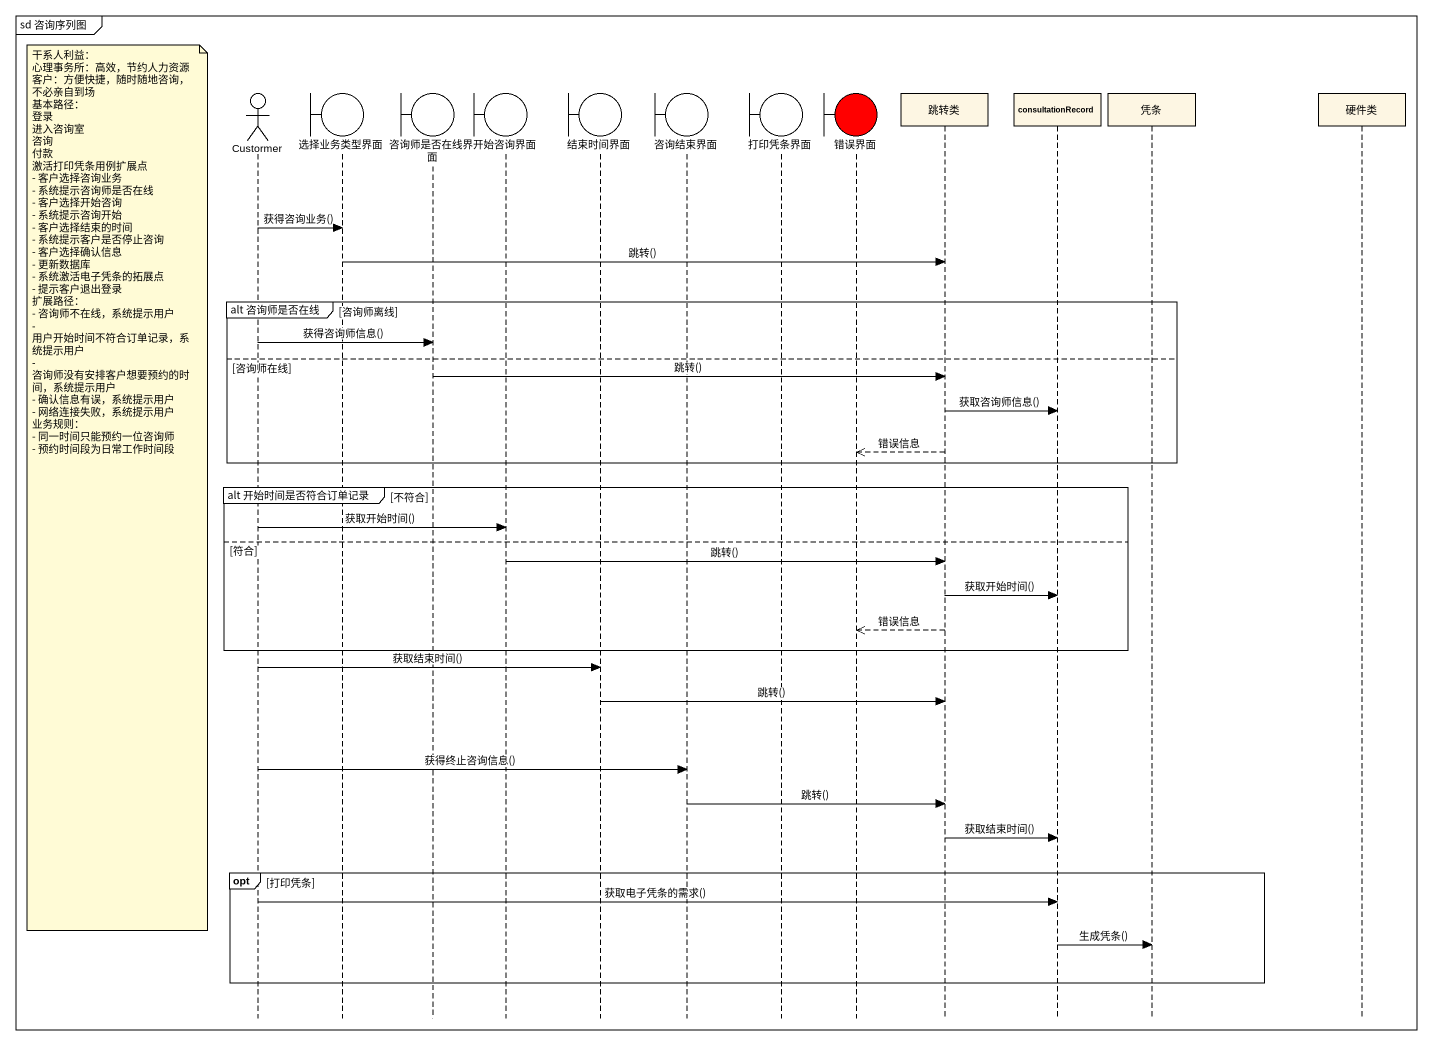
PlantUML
@startuml
mainframe sd 咨询序列图
hide footbox
actor Custormer
boundary 选择业务类型界面
boundary 咨询师是否在线界面
boundary 开始咨询界面
boundary 结束时间界面
boundary 咨询结束界面
boundary 打印凭条界面
boundary 错误界面 #FF0000
participant 跳转类
participant consultationRecord
participant 凭条
participant 硬件类

Custormer -> 选择业务类型界面 : 获得咨询业务()
选择业务类型界面 -> 跳转类 : 跳转()
group alt 咨询师是否在线 [咨询师离线]
  Custormer -> 咨询师是否在线界面 : 获得咨询师信息()
else 咨询师在线
  咨询师是否在线界面 -> 跳转类 : 跳转()
  跳转类 -> consultationRecord : 获取咨询师信息()
  跳转类 -->> 错误界面 : 错误信息
end
group alt 开始时间是否符合订单记录 [不符合]
  note left of Custormer
    干系人利益：
    心理事务所：高效，节约人力资源
    客户：方便快捷，随时随地咨询，不必亲自到场
    基本路径：
    登录
    进入咨询室
    咨询
    付款
    激活打印凭条用例扩展点
    - 客户选择咨询业务
    - 系统提示咨询师是否在线
    - 客户选择开始咨询
    - 系统提示咨询开始
    - 客户选择结束的时间
    - 系统提示客户是否停止咨询
    - 客户选择确认信息
    - 更新数据库
    - 系统激活电子凭条的拓展点
    - 提示客户退出登录
    扩展路径：
    - 咨询师不在线，系统提示用户
    - 用户开始时间不符合订单记录，系统提示用户
    - 咨询师没有安排客户想要预约的时间，系统提示用户
    - 确认信息有误，系统提示用户
    - 网络连接失败，系统提示用户
    业务规则：
    - 同一时间只能预约一位咨询师
    - 预约时间段为日常工作时间段
  end note
  Custormer -> 开始咨询界面 : 获取开始时间()
else 符合
  开始咨询界面 -> 跳转类 : 跳转()
  跳转类 -> consultationRecord : 获取开始时间()
  跳转类 -->> 错误界面 : 错误信息
end
Custormer -> 结束时间界面 : 获取结束时间()
结束时间界面 -> 跳转类 : 跳转()
Custormer -> 咨询结束界面 : 获得终止咨询信息()
咨询结束界面 -> 跳转类 : 跳转()
跳转类 -> consultationRecord : 获取结束时间()
opt 打印凭条
  Custormer -> consultationRecord : 获取电子凭条的需求()
  consultationRecord -> 凭条 : 生成凭条()
end
@enduml
